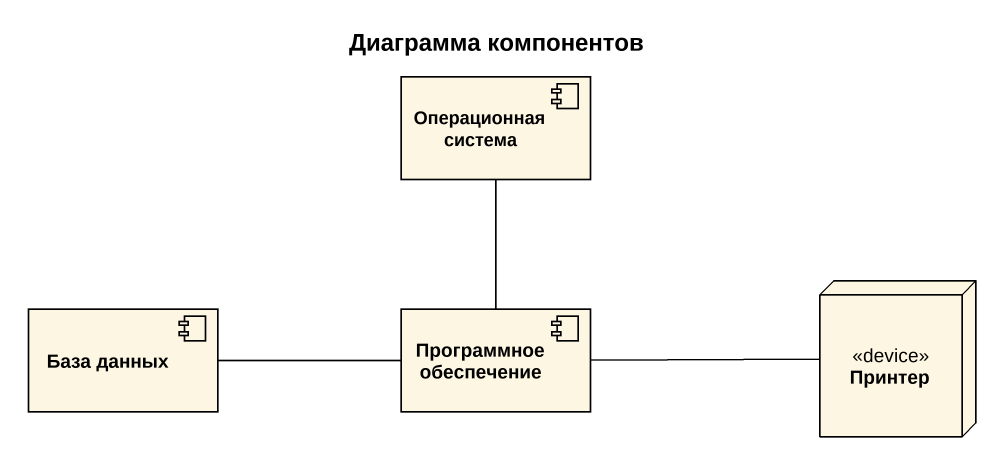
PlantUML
@startuml
title Диаграмма компонентов
component "Операционная система" as Операционная_система
component "База данных" as База_данных
component "Программное обеспечение" as Программное_обеспечение
node Принтер <<device>>
Операционная_система -- Программное_обеспечение
База_данных -right- Программное_обеспечение
Программное_обеспечение -right- Принтер
@enduml
